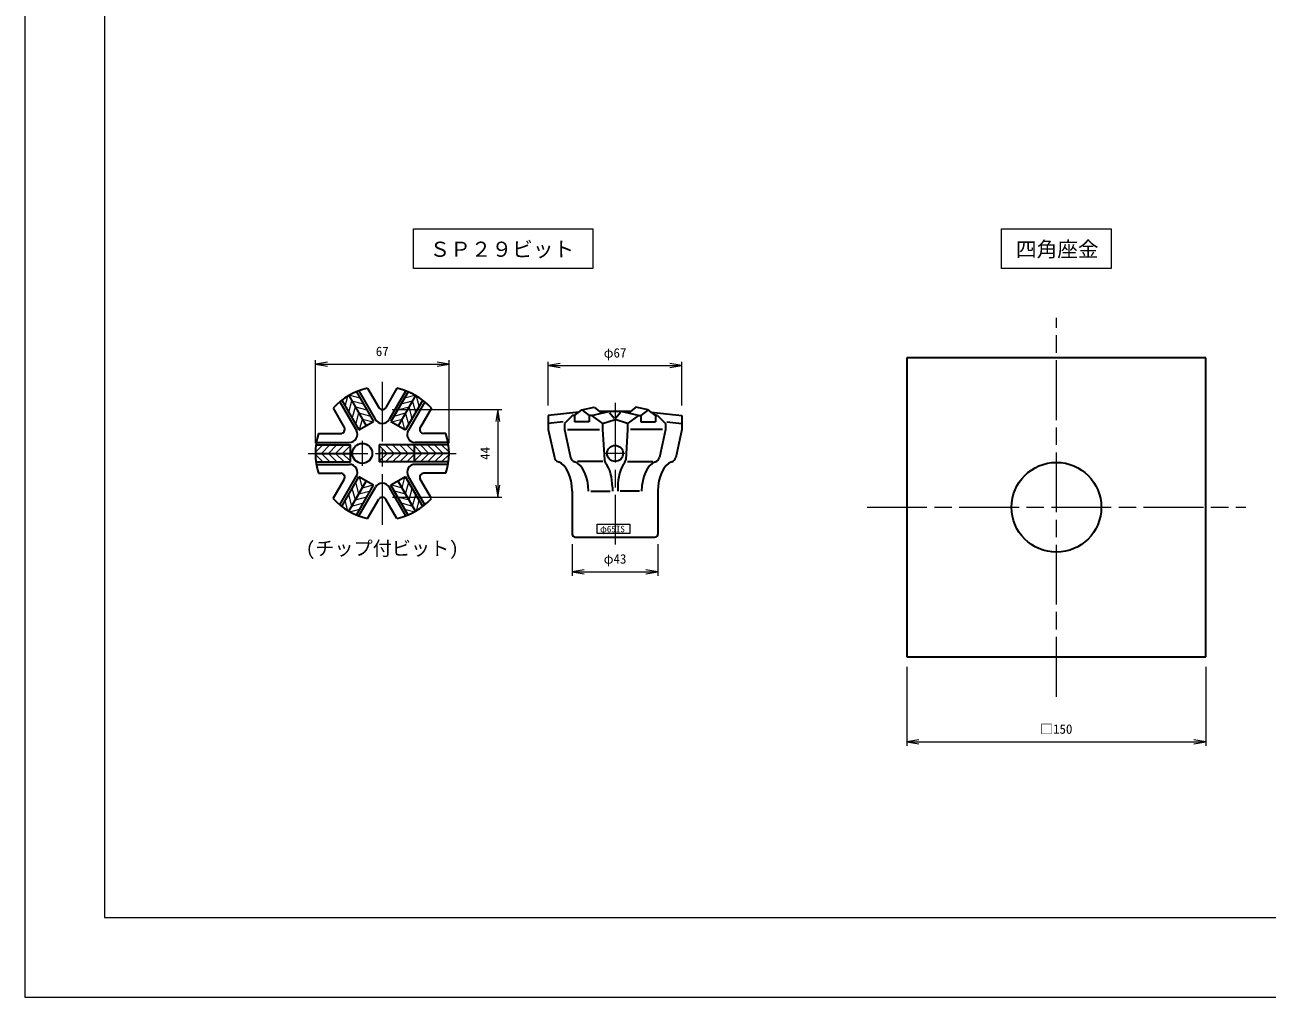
# Model space of a CAD drawing. Units: millimetres at full size, sheet at 1:2.5. Extents: x 2705 to 4385, y -2306 to -1103.
# Drawn here: x 2705 to 3328, y -2291 to -1803 of the extents above; entities that cross this region are included whole.
import ezdxf
from ezdxf.enums import TextEntityAlignment as Align

# ---------------------------------------------------------------- set-up
doc = ezdxf.new("R2010")
doc.units = ezdxf.units.MM
doc.header["$LTSCALE"] = 2.5
doc.linetypes.add('CHAIN', pattern=[18.5, 12, -1.5, 3.5, -1.5])
for name, color, linetype, lineweight in [('1 外形線', 7, 'Continuous', 35), ('2 中心線', 11, 'CHAIN', 18), ('2 細い実線', 3, 'Continuous', 20), ('6 寸法線', 4, 'Continuous', 18), ('7 枠・タイトル', 7, 'Continuous', 13), ('DEFPOINTS_4', 7, 'Continuous', 13)]:
    doc.layers.add(name, color=color, linetype=linetype, lineweight=lineweight)
doc.styles.add('ＭＳ ゴシック', font='')
doc.styles.get('ＭＳ ゴシック').set_extended_font_data('MS Gothic')
pattern_1 = [(15, (2849.563, -2349.445), (-0.64705, 2.41481), [])]
pattern_2 = [(105, (2614.766, -2213.884), (-2.41481, -0.64705), [])]
pattern_3 = [(165, (2918.936, -2349.445), (-0.64705, -2.41481), [])]
pattern_4 = [(75, (3153.733, -2213.885), (-2.41481, 0.64705), [])]
pattern_5 = [(345, (2849.563, -1687.046), (0.64705, 2.41481), [])]
pattern_6 = [(285, (3153.734, -1822.607), (2.41481, 0.64705), [])]
pattern_7 = [(195, (2918.936, -1687.046), (0.64705, -2.41481), [])]
pattern_8 = [(255, (2614.766, -1822.607), (2.41481, -0.64705), [])]
pattern_9 = [(45, (2562.579, -1882.685), (-1.76777, 1.76777), [])]
pattern_10 = [(315, (2562.579, -2153.806), (1.76777, 1.76777), [])]
pattern_11 = [(135, (3188.42, -1882.685), (-1.76777, -1.76777), [])]
pattern_12 = [(225, (3188.42, -2153.806), (1.76777, -1.76777), [])]
pattern_13 = [(45, (2580.079, -1882.685), (-1.76777, 1.76777), [])]
pattern_14 = [(315, (2580.079, -2153.806), (1.76777, 1.76777), [])]

# ---------------------------------------------------------------- blocks, each defined once
blk = doc.blocks.new('open_arrow')
at = {"color": 0, "linetype": 'Continuous', "lineweight": -2}
blk.add_lwpolyline([(7.5, 1.25), (0, 0), (7.5, -1.25)], dxfattribs=at)

msp = doc.modelspace()

# ---------------------------------------------------------------- hatches: boundary and pattern name
at = {"layer": '2 細い実線'}
h = msp.add_hatch(dxfattribs=at)
h.set_pattern_fill('USER', color=256, style=0, pattern_type=2)
h.set_pattern_definition(pattern_3)
h.paths.add_polyline_path([(2871.316, -1987.343, 0.03181), (2867.5, -1989.234), (2876.25, -2004.389), (2879.93, -2002.264)])
h = msp.add_hatch(dxfattribs=at)
h.set_pattern_fill('USER', color=256, style=0, pattern_type=2)
h.set_pattern_definition(pattern_3)
h.paths.add_polyline_path([(2871.316, -1987.343, 0.03181), (2867.5, -1989.234), (2876.25, -2004.389), (2879.93, -2002.264)])
h = msp.add_hatch(dxfattribs=at)
h.set_pattern_fill('USER', color=256, style=0, pattern_type=2)
h.set_pattern_definition(pattern_1)
h.paths.add_polyline_path([(2897.184, -1987.343, -0.03181), (2901, -1989.234), (2892.25, -2004.389), (2888.569, -2002.264)])
h = msp.add_hatch(dxfattribs=at)
h.set_pattern_fill('USER', color=256, style=0, pattern_type=2)
h.set_pattern_definition(pattern_1)
h.paths.add_polyline_path([(2897.184, -1987.343, -0.03181), (2901, -1989.234), (2892.25, -2004.389), (2888.569, -2002.264)])
h = msp.add_hatch(dxfattribs=at)
h.set_pattern_fill('USER', color=256, style=0, pattern_type=2)
h.set_pattern_definition(pattern_4)
h.paths.add_polyline_path([(2863.954, -1991.593, -0.03181), (2867.5, -1989.234), (2876.25, -2004.389), (2872.569, -2006.514)])
h = msp.add_hatch(dxfattribs=at)
h.set_pattern_fill('USER', color=256, style=0, pattern_type=2)
h.set_pattern_definition(pattern_4)
h.paths.add_polyline_path([(2863.954, -1991.593, -0.03181), (2867.5, -1989.234), (2876.25, -2004.389), (2872.569, -2006.514)])
h = msp.add_hatch(dxfattribs=at)
h.set_pattern_fill('USER', color=256, style=0, pattern_type=2)
h.set_pattern_definition(pattern_2)
h.paths.add_polyline_path([(2904.545, -1991.593, 0.03181), (2901, -1989.234), (2892.25, -2004.389), (2895.93, -2006.514)])
h = msp.add_hatch(dxfattribs=at)
h.set_pattern_fill('USER', color=256, style=0, pattern_type=2)
h.set_pattern_definition(pattern_2)
h.paths.add_polyline_path([(2904.545, -1991.593, 0.03181), (2901, -1989.234), (2892.25, -2004.389), (2895.93, -2006.514)])
h = msp.add_hatch(dxfattribs=at)
h.set_pattern_fill('USER', color=256, style=0, pattern_type=2)
h.set_pattern_definition(pattern_12)
h.paths.add_polyline_path([(2851.02, -2013.996, 0.03181), (2850.75, -2018.246), (2868.25, -2018.246), (2868.25, -2013.996)])
h = msp.add_hatch(dxfattribs=at)
h.set_pattern_fill('USER', color=256, style=0, pattern_type=2)
h.set_pattern_definition(pattern_12)
h.paths.add_polyline_path([(2851.02, -2013.996, 0.03181), (2850.75, -2018.246), (2868.25, -2018.246), (2868.25, -2013.996)])
h = msp.add_hatch(dxfattribs=at)
h.set_pattern_fill('USER', color=256, style=0, pattern_type=2)
h.set_pattern_definition(pattern_11)
h.paths.add_polyline_path([(2851.02, -2022.496, -0.03181), (2850.75, -2018.246), (2868.25, -2018.246), (2868.25, -2022.496)])
h = msp.add_hatch(dxfattribs=at)
h.set_pattern_fill('USER', color=256, style=0, pattern_type=2)
h.set_pattern_definition(pattern_11)
h.paths.add_polyline_path([(2851.02, -2022.496, -0.03181), (2850.75, -2018.246), (2868.25, -2018.246), (2868.25, -2022.496)])
h = msp.add_hatch(dxfattribs=at)
h.set_pattern_fill('USER', color=256, style=0, pattern_type=2)
h.set_pattern_definition(pattern_10)
h.paths.add_polyline_path([(2899.979, -2013.996, -0.03181), (2900.25, -2018.246), (2882.749, -2018.246), (2882.749, -2013.996)])
h = msp.add_hatch(dxfattribs=at)
h.set_pattern_fill('USER', color=256, style=0, pattern_type=2)
h.set_pattern_definition(pattern_10)
h.paths.add_polyline_path([(2899.979, -2013.996, -0.03181), (2900.25, -2018.246), (2882.749, -2018.246), (2882.749, -2013.996)])
h = msp.add_hatch(dxfattribs=at)
h.set_pattern_fill('USER', color=256, style=0, pattern_type=2)
h.set_pattern_definition(pattern_9)
h.paths.add_polyline_path([(2899.979, -2022.496, 0.03181), (2900.25, -2018.246), (2882.749, -2018.246), (2882.749, -2022.496)])
h = msp.add_hatch(dxfattribs=at)
h.set_pattern_fill('USER', color=256, style=0, pattern_type=2)
h.set_pattern_definition(pattern_9)
h.paths.add_polyline_path([(2899.979, -2022.496, 0.03181), (2900.25, -2018.246), (2882.749, -2018.246), (2882.749, -2022.496)])
h = msp.add_hatch(dxfattribs=at)
h.set_pattern_fill('USER', color=256, style=0, pattern_type=2)
h.set_pattern_definition(pattern_14)
h.paths.add_polyline_path([(2917.479, -2013.996, -0.03181), (2917.75, -2018.246), (2900.249, -2018.246), (2900.249, -2013.996)])
h = msp.add_hatch(dxfattribs=at)
h.set_pattern_fill('USER', color=256, style=0, pattern_type=2)
h.set_pattern_definition(pattern_14)
h.paths.add_polyline_path([(2917.479, -2013.996, -0.03181), (2917.75, -2018.246), (2900.249, -2018.246), (2900.249, -2013.996)])
h = msp.add_hatch(dxfattribs=at)
h.set_pattern_fill('USER', color=256, style=0, pattern_type=2)
h.set_pattern_definition(pattern_13)
h.paths.add_polyline_path([(2917.479, -2022.496, 0.03181), (2917.75, -2018.246), (2900.249, -2018.246), (2900.249, -2022.496)])
h = msp.add_hatch(dxfattribs=at)
h.set_pattern_fill('USER', color=256, style=0, pattern_type=2)
h.set_pattern_definition(pattern_13)
h.paths.add_polyline_path([(2917.479, -2022.496, 0.03181), (2917.75, -2018.246), (2900.249, -2018.246), (2900.249, -2022.496)])
h = msp.add_hatch(dxfattribs=at)
h.set_pattern_fill('USER', color=256, style=0, pattern_type=2)
h.set_pattern_definition(pattern_6)
h.paths.add_polyline_path([(2863.954, -2044.898, 0.03181), (2867.5, -2047.257), (2876.25, -2032.102), (2872.569, -2029.977)])
h = msp.add_hatch(dxfattribs=at)
h.set_pattern_fill('USER', color=256, style=0, pattern_type=2)
h.set_pattern_definition(pattern_6)
h.paths.add_polyline_path([(2863.954, -2044.898, 0.03181), (2867.5, -2047.257), (2876.25, -2032.102), (2872.569, -2029.977)])
h = msp.add_hatch(dxfattribs=at)
h.set_pattern_fill('USER', color=256, style=0, pattern_type=2)
h.set_pattern_definition(pattern_8)
h.paths.add_polyline_path([(2904.545, -2044.898, -0.03181), (2901, -2047.257), (2892.25, -2032.102), (2895.93, -2029.977)])
h = msp.add_hatch(dxfattribs=at)
h.set_pattern_fill('USER', color=256, style=0, pattern_type=2)
h.set_pattern_definition(pattern_8)
h.paths.add_polyline_path([(2904.545, -2044.898, -0.03181), (2901, -2047.257), (2892.25, -2032.102), (2895.93, -2029.977)])
h = msp.add_hatch(dxfattribs=at)
h.set_pattern_fill('USER', color=256, style=0, pattern_type=2)
h.set_pattern_definition(pattern_7)
h.paths.add_polyline_path([(2871.316, -2049.148, -0.03181), (2867.5, -2047.257), (2876.25, -2032.102), (2879.93, -2034.227)])
h = msp.add_hatch(dxfattribs=at)
h.set_pattern_fill('USER', color=256, style=0, pattern_type=2)
h.set_pattern_definition(pattern_7)
h.paths.add_polyline_path([(2871.316, -2049.148, -0.03181), (2867.5, -2047.257), (2876.25, -2032.102), (2879.93, -2034.227)])
h = msp.add_hatch(dxfattribs=at)
h.set_pattern_fill('USER', color=256, style=0, pattern_type=2)
h.set_pattern_definition(pattern_5)
h.paths.add_polyline_path([(2897.184, -2049.148, 0.03181), (2901, -2047.257), (2892.25, -2032.102), (2888.569, -2034.227)])
h = msp.add_hatch(dxfattribs=at)
h.set_pattern_fill('USER', color=256, style=0, pattern_type=2)
h.set_pattern_definition(pattern_5)
h.paths.add_polyline_path([(2897.184, -2049.148, 0.03181), (2901, -2047.257), (2892.25, -2032.102), (2888.569, -2034.227)])

# ---------------------------------------------------------------- linework, layer by layer
at = {"layer": '1 外形線'}
for p, q in [((3147.454, -1970.276), (3147.454, -2120.276)), ((3297.454, -1970.276), (3147.454, -1970.276)), ((3297.454, -2120.276), (3297.454, -1970.276)), ((2871.316, -1987.343), (2879.93, -2002.264)), ((2872.49, -1986.877), (2880.693, -2001.085)), ((2876.924, -1985.557), (2882.465, -1995.154)), ((2891.576, -1985.557), (2885.982, -1995.244)), ((2896.009, -1986.877), (2887.715, -2001.244)), ((2897.184, -1987.343), (2888.569, -2002.264)), ((2862.964, -1992.377), (2871.258, -2006.744)), ((2863.954, -1991.593), (2872.569, -2006.514)), ((2867.5, -1989.234), (2876.25, -2004.389)), ((2901, -1989.234), (2892.25, -2004.389)), ((2904.545, -1991.593), (2895.93, -2006.514)), ((2905.535, -1992.377), (2897.333, -2006.585)), ((2859.603, -1995.556), (2865.196, -2005.244)), ((2908.896, -1995.556), (2903.355, -2005.154)), ((2982.929, -1997.582), (2967.537, -1999.246)), ((2967.537, -1999.246), (2967.537, -2006.246)), ((2979.751, -1999.246), (2975.69, -2003.246)), ((2979.751, -1999.246), (2981.162, -1998.926)), ((2980.742, -1999.246), (2979.751, -1999.246)), ((2980.742, -1999.246), (2984.423, -1996.446)), ((2980.742, -1999.246), (2980.742, -2002.446)), ((2984.423, -1996.446), (2990.606, -1995.046)), ((2984.423, -1996.446), (2988.103, -1999.246)), ((2989.278, -1999.246), (2988.103, -1999.246)), ((2988.103, -1999.246), (2988.103, -2002.446)), ((2989.278, -1999.246), (2997.892, -1997.246)), ((2989.278, -1999.246), (2994.742, -2003.246)), ((2990.606, -1995.046), (2994.286, -1998.046)), ((3008.77, -1997.246), (2993.305, -1997.246)), ((2998.312, -1997.779), (3000.577, -2000.66)), ((3003.763, -1997.779), (3001.498, -2000.66)), ((3012.797, -1999.246), (3004.182, -1997.246)), ((3012.797, -1999.246), (3007.332, -2003.246)), ((3011.469, -1995.046), (3007.788, -1998.046)), ((3017.652, -1996.446), (3011.469, -1995.046)), ((3012.797, -1999.246), (3013.971, -1999.246)), ((3017.652, -1996.446), (3013.971, -1999.246)), ((3013.971, -1999.246), (3013.971, -2002.446)), ((3021.333, -1999.246), (3017.652, -1996.446)), ((3019.145, -1997.582), (3034.537, -1999.246)), ((3022.323, -1999.246), (3020.913, -1998.926)), ((3021.333, -1999.246), (3022.323, -1999.246)), ((3021.333, -1999.246), (3021.333, -2002.446)), ((3022.323, -1999.246), (3026.385, -2003.246)), ((3034.537, -1999.246), (3034.537, -2006.246)), ((2872.569, -2006.514), (2879.93, -2002.264)), ((2888.569, -2002.264), (2895.93, -2006.514)), ((2975.084, -2002.43), (2967.537, -2003.246)), ((2967.537, -2006.246), (2970.61, -2020.294)), ((2975.69, -2003.246), (2975.69, -2006.246)), ((2975.69, -2006.246), (2978.763, -2020.294)), ((2977.202, -2006.246), (2993.262, -2006.246)), ((2988.103, -2002.446), (2980.742, -2002.446)), ((2994.742, -2003.246), (3001.037, -2001.246)), ((2994.742, -2003.246), (2994.742, -2006.246)), ((2994.742, -2006.246), (2995.708, -2021.489)), ((3007.332, -2003.246), (3001.037, -2001.246)), ((3007.332, -2006.246), (3006.367, -2021.489)), ((3007.332, -2003.246), (3007.332, -2006.246)), ((3024.873, -2006.246), (3008.812, -2006.246)), ((3013.971, -2002.446), (3021.333, -2002.446)), ((3026.385, -2006.246), (3023.312, -2020.294)), ((3026.385, -2003.246), (3026.385, -2006.246)), ((3026.991, -2002.43), (3034.537, -2003.246)), ((3034.537, -2006.246), (3031.464, -2020.294)), ((2851.204, -2012.746), (2867.61, -2012.746)), ((2852.277, -2008.246), (2863.36, -2008.246)), ((2917.295, -2012.746), (2900.706, -2012.746)), ((2916.222, -2008.246), (2905.036, -2008.246)), ((2850.75, -2018.246), (2868.25, -2018.246)), ((2851.02, -2013.996), (2868.25, -2013.996)), ((2868.25, -2022.496), (2868.25, -2013.996)), ((2917.479, -2013.996), (2882.749, -2013.996)), ((2882.749, -2013.996), (2882.749, -2022.496)), ((2900.25, -2018.246), (2882.749, -2018.246)), ((2900.249, -2013.996), (2900.249, -2022.496)), ((2917.75, -2018.246), (2900.249, -2018.246)), ((2851.02, -2022.496), (2868.25, -2022.496)), ((2851.204, -2023.746), (2867.793, -2023.746)), ((2917.479, -2022.496), (2882.749, -2022.496)), ((2917.295, -2023.746), (2900.889, -2023.746)), ((2994.83, -2022.246), (2982.122, -2022.246)), ((3007.245, -2022.246), (3019.952, -2022.246)), ((2852.277, -2028.246), (2863.463, -2028.246)), ((2859.603, -2040.935), (2865.144, -2031.337)), ((2862.964, -2044.114), (2871.167, -2029.906)), ((2863.954, -2044.898), (2872.569, -2029.977)), ((2879.93, -2034.227), (2872.569, -2029.977)), ((2895.93, -2029.977), (2888.569, -2034.227)), ((2904.545, -2044.898), (2895.93, -2029.977)), ((2905.535, -2044.114), (2897.241, -2029.748)), ((2908.896, -2040.935), (2903.303, -2031.247)), ((2916.222, -2028.246), (2905.14, -2028.246)), ((2867.5, -2047.257), (2876.25, -2032.102)), ((2871.316, -2049.148), (2879.93, -2034.227)), ((2872.49, -2049.614), (2880.784, -2035.248)), ((2896.009, -2049.614), (2887.806, -2035.406)), ((2897.184, -2049.148), (2888.569, -2034.227)), ((2901, -2047.257), (2892.25, -2032.102)), ((2979.537, -2037.246), (2979.537, -2058.746)), ((2988.804, -2037.246), (2998.519, -2037.246)), ((2999.722, -2035.125), (2999.722, -2037.246)), ((3002.353, -2035.125), (3002.353, -2037.246)), ((3013.271, -2037.246), (3003.555, -2037.246)), ((3022.537, -2037.246), (3022.537, -2058.746)), ((2876.923, -2050.935), (2882.517, -2041.247)), ((2891.576, -2050.935), (2886.034, -2041.337)), ((2981.037, -2060.246), (3021.037, -2060.246)), ((3147.454, -2120.276), (3297.454, -2120.276))]:
    msp.add_line(p, q, dxfattribs=at)
for centre, radius in [((2874.249, -2018.246), 5), ((3001.037, -2018.246), 4), ((3222.454, -2045.276), 22.5)]:
    msp.add_circle(centre, radius, dxfattribs=at)
for centre, radius, start, end in [((2884.25, -2018.246), 33.5, 102.63196, 137.36792), ((2884.25, -2018.246), 33.5, 42.63208, 77.36804), ((2884.248, -1994.243), 2.003, 207.07018, 330), ((2863.462, -2006.246), 2.003, 267.07018, 30), ((2884.247, -1999.242), 4.004, 207.41659, 330), ((2900.706, -2008.742), 4.004, 147.41659, 270), ((2905.036, -2006.243), 2.003, 147.07018, 270), ((2884.25, -2018.246), 33.5, 162.6319, 197.36786), ((2867.79, -2008.746), 4.004, 267.41659, 30), ((2884.25, -2018.246), 33.5, 342.63214, 17.3681), ((2867.793, -2027.75), 4.004, 327.41659, 90), ((2900.709, -2027.746), 4.004, 87.41659, 210), ((2973.541, -2019.653), 3, 192.33909, 251.7285), ((2981.693, -2019.653), 3, 192.33909, 251.7285), ((2998.702, -2021.299), 3, 183.62463, 217.16401), ((3003.373, -2021.299), 3, 322.83599, 356.37537), ((3020.381, -2019.653), 3, 288.2715, 347.66091), ((3028.534, -2019.653), 3, 288.2715, 347.66091), ((2863.463, -2030.248), 2.003, 327.07018, 90), ((2905.037, -2030.246), 2.003, 87.07018, 210), ((2884.252, -2037.25), 4.004, 27.41659, 150), ((2884.25, -2018.246), 33.5, 222.63196, 257.36792), ((2884.251, -2042.248), 2.003, 27.07018, 150), ((2884.25, -2018.246), 33.5, 282.63208, 317.36804), ((2981.037, -2058.746), 1.5, 180, 270), ((3021.037, -2058.746), 1.5, 270, 0)]:
    msp.add_arc(centre, radius, start, end, dxfattribs=at)
for centre, start_param, end_param in [((2971.037, -2037.246), 4.712389, 6.0982292), ((2979.19, -2037.246), 4.712389, 6.0982292), ((2991.222, -2035.125), 4.712389, 5.6412666), ((3010.853, -2035.125), 0.6419187, 1.5707963), ((3022.885, -2037.246), 0.1849561, 1.5707963), ((3031.037, -2037.246), 0.1849561, 1.5707963)]:
    msp.add_ellipse(centre, major_axis=(0, 15), ratio=0.566667, start_param=start_param, end_param=end_param, dxfattribs=at)
at = {"layer": '2 中心線'}
for p, q in [((3222.454, -2140.276), (3222.454, -1950.276)), ((2884.25, -1982.361), (2884.25, -2054.131)), ((3001.037, -1992.811), (3001.037, -2063.994)), ((2874.249, -2011.987), (2874.249, -2024.505)), ((2847.095, -2018.246), (2921.404, -2018.246)), ((3005.969, -2018.246), (2996.106, -2018.246)), ((3127.454, -2045.276), (3317.454, -2045.276))]:
    msp.add_line(p, q, dxfattribs=at)
at = {"layer": '6 寸法線'}
for p, q in [((2899.954, -1905.678), (2989.954, -1905.678)), ((2899.954, -1925.484), (2899.954, -1905.678)), ((2989.954, -1905.678), (2989.954, -1925.484)), ((3194.954, -1905.678), (3249.954, -1905.678)), ((3194.954, -1925.484), (3194.954, -1905.678)), ((3249.954, -1905.678), (3249.954, -1925.484)), ((2989.954, -1925.484), (2899.954, -1925.484)), ((3249.954, -1925.484), (3194.954, -1925.484)), ((2850.75, -2013.166), (2850.75, -1971.478)), ((2850.75, -1973.478), (2917.75, -1973.478)), ((2917.75, -2013.166), (2917.75, -1971.478)), ((2967.537, -1994.166), (2967.537, -1972.246)), ((2967.537, -1974.246), (3034.537, -1974.246)), ((3034.537, -1994.166), (3034.537, -1972.246)), ((2889.277, -1996.245), (2944.198, -1996.245)), ((2942.198, -1996.245), (2942.198, -2040.246)), ((2889.33, -2040.246), (2944.198, -2040.246)), ((2979.537, -2063.826), (2979.537, -2079.574)), ((3022.537, -2063.826), (3022.537, -2079.574)), ((2979.537, -2077.574), (3022.537, -2077.574)), ((3147.383, -2125.356), (3147.383, -2164.91)), ((3297.383, -2125.356), (3297.383, -2164.91)), ((3147.383, -2162.91), (3297.383, -2162.91))]:
    msp.add_line(p, q, dxfattribs=at)
msp.add_lwpolyline([(2992.05, -2053.752), (3008.465, -2053.752), (3008.465, -2058.372), (2992.05, -2058.372)], close=True, dxfattribs=at)
at = {"layer": '7 枠・タイトル'}
for p, q in [((2744.954, -1142.954), (2744.954, -2250.954)), ((2744.954, -2250.954), (4344.954, -2250.954))]:
    msp.add_line(p, q, dxfattribs=at)
at = {"layer": 'DEFPOINTS_4'}
for p, q in [((2704.954, -1102.954), (2704.954, -2290.954)), ((2704.954, -2290.954), (4384.954, -2290.954))]:
    msp.add_line(p, q, dxfattribs=at)

# ---------------------------------------------------------------- block references
at = {"layer": '6 寸法線', "xscale": 0.8, "yscale": 0.8}
for p in [(2850.75, -1973.478), (2967.537, -1974.246), (2979.537, -2077.574), (3147.383, -2162.91)]:
    msp.add_blockref('open_arrow', p, dxfattribs=at)
for p, rotation in [((2917.75, -1973.478), 180), ((3034.537, -1974.246), 180), ((2942.198, -1996.245), 270), ((2942.198, -2040.246), 90), ((3022.537, -2077.574), 180), ((3297.383, -2162.91), 180)]:
    msp.add_blockref('open_arrow', p, dxfattribs=dict(at, rotation=rotation))

# ---------------------------------------------------------------- texts
at = {"layer": '6 寸法線', "style": 'ＭＳ ゴシック'}
for s, p in [('ＳＰ２９ビット', (2980.504, -1915.86)), ('四角座金', (3243.597, -1915.86))]:
    msp.add_text(s, height=7.595, dxfattribs=at).set_placement(p, align=Align.MIDDLE_RIGHT)
for s, height, p in [('67', 4.747, (2884.25, -1967.078)), ('φ67', 4.747, (3001.037, -1967.846)), ('(チップ付ビット)', 7.038, (2884.25, -2065.871)), ('φ43', 4.747, (3001.037, -2071.174)), ('□150', 4.747, (3222.383, -2156.51))]:
    msp.add_text(s, height=height, dxfattribs=at).set_placement(p, align=Align.MIDDLE_CENTER)
msp.add_text('44', height=4.747, rotation=90, dxfattribs=at).set_placement((2935.798, -2018.245), align=Align.MIDDLE_CENTER)
msp.add_text('φ65IS', height=3.323, dxfattribs=at).set_placement((2993.486, -2058.857), align=Align.BOTTOM_LEFT)

doc.saveas('drawing.dxf')
